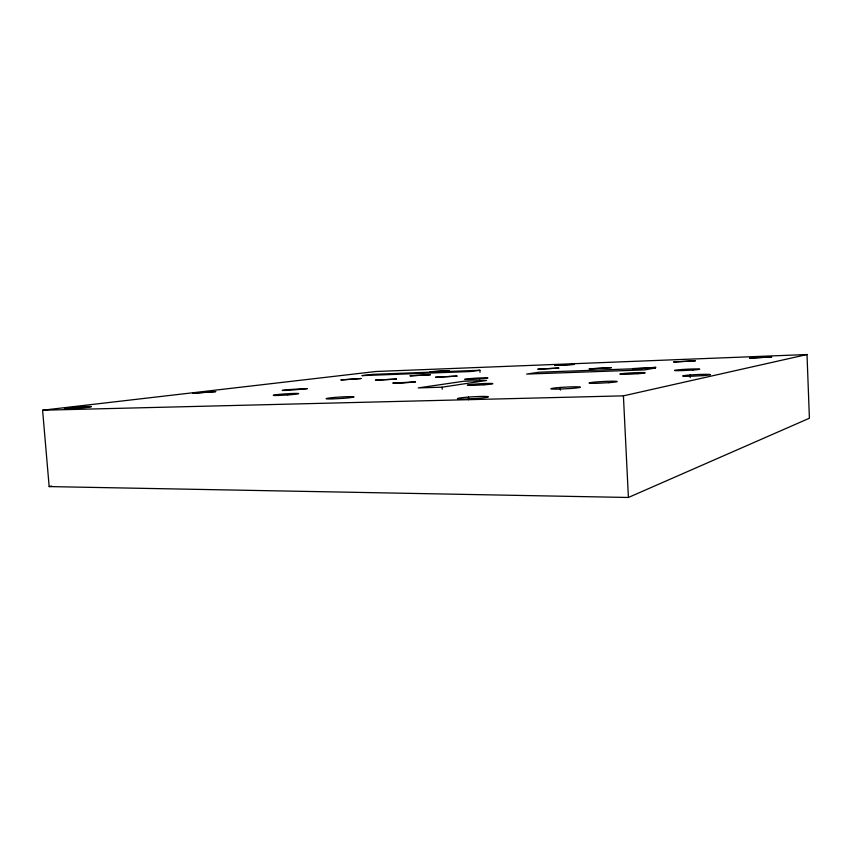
<?xml version="1.0" encoding="UTF-8"?>
<svg xmlns="http://www.w3.org/2000/svg" width="852" height="852" viewBox="0 0 852 852"><rect width="100%" height="100%" fill="white"/><g stroke="black" fill="none" stroke-linecap="round" stroke-linejoin="round"><path stroke-width="1.28" d="M628.403 497.472L809.4 418.225L807.014 354.528L375.849 371.504L42.6 410.217L49.16 486.588L628.403 497.472L623.408 395.85L807.014 354.528M49.16 486.588L51.77 486.098M442.124 387.181L486.577 380.461L463.808 381.227L418.247 387.916L442.124 387.181L442.241 389.194M479.9 370.279L470.432 371.536L361.908 375.625L372.43 374.369L479.9 370.279L480.017 372.324M644.655 368.49L655.891 367.361L632.716 368.607L642.483 368.586M42.6 410.217L623.408 395.85M468.462 397.085L468.621 399.737M560.307 387.458L560.446 390.078M690.088 374.976L690.205 377.617M361.003 378.522L341.013 379.939L361.003 378.522M307.146 388.661C273.055 392.133 274.813 389.79 307.146 388.661M771.614 356.935L749.696 358.117L771.614 356.935M215.673 391.611L193.063 393.23L215.673 391.611M695.243 360.811L673.783 361.972L695.243 360.811M611.321 367.67L589.243 368.863L611.321 367.67M558.774 368.064L537.974 369.193L558.774 368.064M574.429 364.39L554.758 365.465L574.429 364.39M456.981 376.094L435.574 377.255L456.981 376.094M415.467 381.866L402.144 383.123L392.783 383.08L415.467 381.866M655.305 368L644.836 369.885L526.653 374.081L539.146 372.207L655.305 368M430.292 374.742L410.174 375.828L430.292 374.742M449.196 370.695L430.26 371.728L449.196 370.695M396.478 379.055L375.466 380.194L396.478 379.055M479.74 378.991L470.815 379.47A11.619 0.532 -3.4 0 1 467.801 378.81A11.619 0.532 -3.4 0 1 486.109 377.819A11.619 0.532 -3.4 0 1 479.74 378.991M77.67 408.278L68.245 408.779A13.387 0.607 -4.2 0 1 71.621 407.565A13.387 0.607 -4.2 0 1 90.951 406.532A13.387 0.607 -4.2 0 1 77.67 408.278M287.806 394.945L278.327 395.456A12.705 0.618 -3.8 0 1 278.21 394.476A12.705 0.618 -3.8 0 1 297.657 393.432A12.705 0.618 -3.8 0 1 287.806 394.945M692.964 370.034L683.251 370.567A12.62 0.596 -2.9 0 1 676.605 370.002A12.62 0.596 -2.9 0 1 696.521 368.927A12.62 0.596 -2.9 0 1 692.964 370.034M637.786 373.73L628.062 374.252A12.61 0.607 -3 0 1 622.269 373.623A12.61 0.607 -3 0 1 642.216 372.548A12.61 0.607 -3 0 1 637.786 373.73M484.021 384.806L474.127 385.338A12.886 0.66 -3.4 0 1 470.73 384.508A12.886 0.66 -3.4 0 1 491.029 383.421A12.886 0.66 -3.4 0 1 484.021 384.806M342.685 398.374L332.088 398.938A14.026 0.767 -3.7 0 1 330.981 397.799A14.026 0.767 -3.7 0 1 352.685 396.649A14.026 0.767 -3.7 0 1 342.685 398.374M702.985 375.636L692.25 376.211A13.941 0.724 -2.8 0 1 684.752 375.498A13.941 0.724 -2.8 0 1 706.745 374.316A13.941 0.724 -2.8 0 1 702.985 375.636M608.711 382.686L597.838 383.262A14.079 0.767 -3 0 1 591.895 382.399A14.079 0.767 -3 0 1 614.175 381.217A14.079 0.767 -3 0 1 608.711 382.686M571.085 388.469L559.668 389.076A14.772 0.852 -3.1 0 1 554.151 388.054A14.772 0.852 -3.1 0 1 577.518 386.819A14.772 0.852 -3.1 0 1 571.085 388.469M477.567 398.395L465.543 399.024A15.613 0.969 -3.4 0 1 461.592 397.746A15.613 0.969 -3.4 0 1 486.183 396.457A15.613 0.969 -3.4 0 1 477.567 398.395"/></g></svg>
